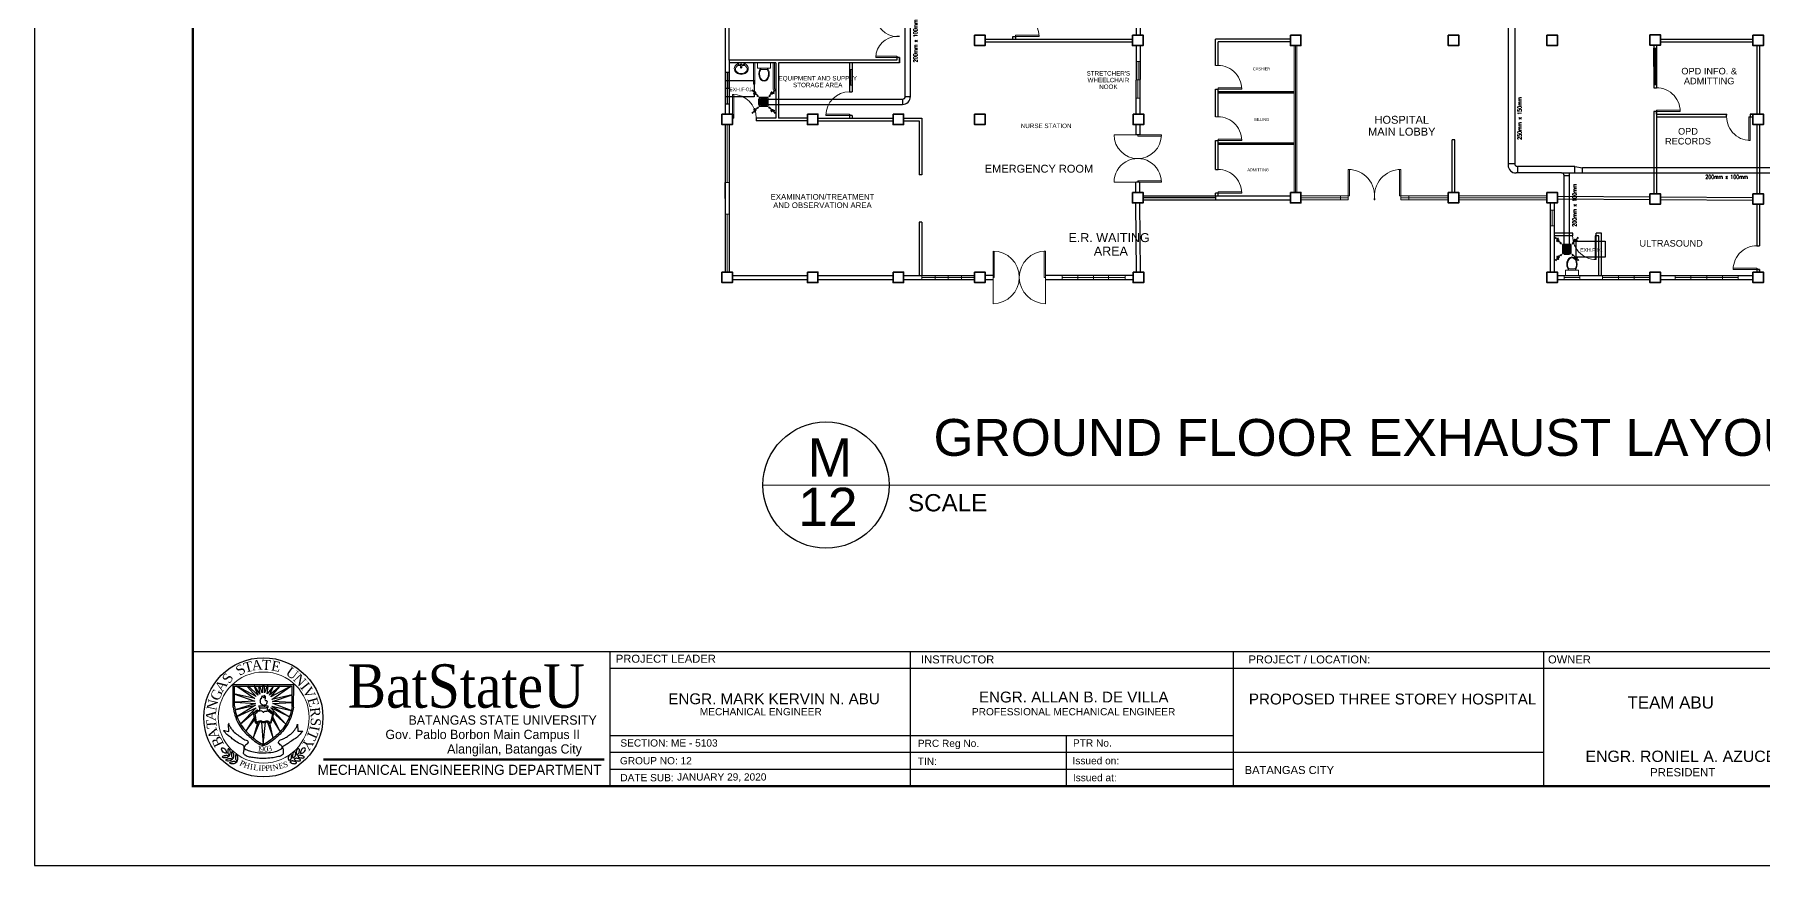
# Model space of a CAD drawing. Header units: millimetres. Extents: x 116 to 538, y 76 to 149.
# Drawn here: x 116.2 to 181.8, y 78.2 to 109.7 of the extents above; entities that cross this region are included whole.
import ezdxf
from ezdxf.enums import TextEntityAlignment as Align

# ---------------------------------------------------------------- set-up
doc = ezdxf.new("R2010")
doc.units = ezdxf.units.MM
doc.header["$MEASUREMENT"] = 0
for name, color, linetype in [('AIR', 7, 'Continuous'), ('AIR-00', 8, 'Continuous'), ('AIR-03', 30, 'Continuous'), ('ducting label', 7, 'Continuous'), ('exhaust', 7, 'Continuous'), ('label', 7, 'Continuous'), ('Legends', 7, 'Continuous'), ('template', 7, 'Continuous')]:
    doc.layers.add(name, color=color, linetype=linetype)
doc.styles.add('Arch-Dim', font='simplex.shx', dxfattribs={"width": 0.75})
doc.styles.add('arial', font='arial.ttf')
doc.styles.add('CGOTHIC', font='GOTHIC.TTF')
doc.styles.add('GARAMOND', font='GARA.TTF')
doc.styles.get("Standard").update_dxf_attribs({"font": 'arial.ttf'})
doc.styles.add('SWISSLT175', font='swissl.ttf', dxfattribs={"height": 0.175})

# ---------------------------------------------------------------- blocks, each defined once
blk = doc.blocks.new('GRILL-C-IN')
at = {"layer": 'AIR-00', "color": 7, "ltscale": 3}
for p, q in [((-0.623, 0.601), (-0.674, 0.651)), ((-0.601, 0.623), (-0.651, 0.674)), ((-0.637, 0.637), (-0.3, 0.3)), ((0.637, 0.637), (0.3, 0.3)), ((0.601, 0.623), (0.651, 0.674)), ((0.623, 0.601), (0.674, 0.651)), ((-0.623, -0.601), (-0.674, -0.651)), ((-0.601, -0.623), (-0.651, -0.674)), ((-0.637, -0.637), (-0.3, -0.3)), ((0.637, -0.637), (0.3, -0.3)), ((0.601, -0.623), (0.651, -0.674)), ((0.623, -0.601), (0.674, -0.651))]:
    blk.add_line(p, q, dxfattribs=at)
at = {"layer": 'AIR-00', "color": 7}
for p, q in [((-0.188, 0.187), (0.187, -0.188)), ((0.187, 0.187), (-0.188, -0.188))]:
    blk.add_line(p, q, dxfattribs=at)
at = {"layer": 'AIR-00', "color": 7, "ltscale": 3}
for points in [[(-0.362, 0.393), (-0.393, 0.362), (-0.3, 0.3)], [(0.393, 0.362), (0.362, 0.393), (0.3, 0.3)], [(-0.362, -0.393), (-0.393, -0.362), (-0.3, -0.3)], [(0.393, -0.362), (0.362, -0.393), (0.3, -0.3)]]:
    blk.add_lwpolyline(points, close=True, dxfattribs=at)
at = {"layer": 'AIR-00', "color": 7}
for points in [[(-0.188, -0.188), (0.187, -0.188), (0.187, 0.187), (-0.188, 0.187)], [(-0.125, -0.125), (0.125, -0.125), (0.125, 0.125), (-0.125, 0.125)], [(-0.062, -0.062), (0.062, -0.062), (0.062, 0.062), (-0.062, 0.062)]]:
    blk.add_lwpolyline(points, close=True, dxfattribs=at)
at = {"layer": 'AIR-00', "color": 7, "ltscale": 3}
for points in [[(-0.441, 0.441), (-0.512, 0.404), (-0.432, 0.514), (-0.568, 0.43), (-0.477, 0.6), (-0.561, 0.561)], [(0.441, 0.441), (0.404, 0.512), (0.514, 0.432), (0.43, 0.568), (0.6, 0.477), (0.561, 0.561)], [(-0.441, -0.441), (-0.512, -0.404), (-0.432, -0.514), (-0.568, -0.43), (-0.477, -0.6), (-0.561, -0.561)], [(0.441, -0.441), (0.404, -0.512), (0.514, -0.432), (0.43, -0.568), (0.6, -0.477), (0.561, -0.561)]]:
    blk.add_spline(points, degree=3, dxfattribs=at)
for points in [[(-0.3, 0.3), (-0.362, 0.393), (-0.393, 0.362)], [(0.3, 0.3), (0.393, 0.362), (0.362, 0.393)], [(-0.3, -0.3), (-0.362, -0.393), (-0.393, -0.362)], [(0.3, -0.3), (0.393, -0.362), (0.362, -0.393)]]:
    blk.add_solid(points, dxfattribs=at)
at = {"layer": 'AIR-03', "color": 7}
blk.add_lwpolyline([(-0.25, -0.25), (0.25, -0.25), (0.25, 0.25), (-0.25, 0.25)], close=True, dxfattribs=at)

msp = doc.modelspace()

# ---------------------------------------------------------------- linework, layer by layer
at = {"color": 8, "lineweight": 25}
for p, q in [((142.396, 112.321), (142.396, 106.721)), ((142.546, 108.771), (142.546, 112.321)), ((158.021, 112.323), (158.013, 109.721)), ((158.171, 112.322), (158.163, 109.721)), ((152.271, 109.571), (157.871, 109.571)), ((152.271, 109.471), (157.871, 109.471)), ((153.321, 109.571), (153.321, 109.671)), ((153.321, 109.671), (153.421, 109.671)), ((153.421, 109.671), (153.421, 109.571)), ((158.012, 109.321), (158.004, 106.723)), ((158.162, 109.321), (158.154, 106.723)), ((161.021, 108.571), (161.021, 109.571)), ((163.871, 109.571), (161.021, 109.571)), ((161.121, 108.565), (161.121, 109.471)), ((161.121, 108.565), (161.121, 109.471)), ((163.871, 109.471), (161.121, 109.471)), ((177.683, 109.336), (177.683, 107.715)), ((177.783, 109.336), (177.783, 107.721)), ((177.783, 109.336), (177.783, 107.721)), ((177.933, 109.571), (181.446, 109.571)), ((177.933, 109.471), (181.446, 109.471)), ((181.596, 109.321), (181.596, 106.721)), ((181.696, 109.321), (181.696, 106.721)), ((148.921, 108.771), (142.546, 108.771)), ((142.546, 108.771), (142.546, 108.671)), ((142.546, 108.771), (142.546, 108.671)), ((144.321, 108.671), (142.546, 108.671)), ((142.546, 108.671), (142.546, 106.721)), ((144.321, 108.671), (144.321, 106.571)), ((149.021, 108.671), (144.421, 108.671)), ((144.421, 108.671), (144.421, 106.571)), ((147.121, 108.671), (147.121, 107.571)), ((147.221, 108.671), (147.221, 107.571)), ((148.921, 108.921), (148.921, 108.771)), ((149.021, 108.871), (148.921, 108.871)), ((149.021, 108.871), (149.021, 108.671)), ((149.021, 108.671), (149.021, 108.871)), ((147.121, 107.571), (147.221, 107.571)), ((161.021, 106.621), (161.021, 107.671)), ((161.021, 107.671), (161.121, 107.671)), ((161.121, 106.615), (161.121, 107.671)), ((161.121, 106.615), (161.121, 107.671)), ((164.021, 107.571), (161.121, 107.571)), ((164.021, 107.521), (161.121, 107.521)), ((177.683, 107.721), (177.783, 107.721)), ((144.321, 106.571), (143.571, 106.571)), ((143.571, 106.571), (143.571, 106.471)), ((145.521, 106.471), (143.571, 106.471)), ((145.521, 106.571), (144.421, 106.571)), ((145.921, 106.571), (148.771, 106.571)), ((145.921, 106.471), (148.771, 106.471)), ((147.121, 106.721), (147.121, 106.571)), ((147.221, 106.671), (147.121, 106.671)), ((147.221, 106.671), (147.221, 106.571)), ((149.171, 106.571), (149.871, 106.571)), ((149.171, 106.471), (149.771, 106.471)), ((149.771, 106.471), (149.771, 104.421)), ((149.871, 106.571), (149.871, 106.471)), ((149.871, 106.471), (149.871, 104.421)), ((177.683, 106.821), (177.683, 103.696)), ((177.783, 106.821), (177.683, 106.821)), ((177.783, 106.871), (177.783, 103.696)), ((177.783, 106.721), (180.451, 106.721)), ((177.783, 106.621), (180.446, 106.621)), ((180.446, 106.621), (180.446, 106.721)), ((181.296, 106.621), (181.446, 106.621)), ((181.346, 106.721), (181.596, 106.721)), ((181.446, 106.721), (181.346, 106.721)), ((181.346, 106.721), (181.346, 106.621)), ((142.396, 106.321), (142.396, 100.721)), ((142.546, 106.321), (142.546, 100.721)), ((158.003, 106.323), (158.003, 105.934)), ((158.121, 105.934), (158.003, 105.934)), ((158.153, 106.323), (158.153, 105.934)), ((181.596, 106.321), (181.596, 103.696)), ((181.696, 106.321), (181.696, 103.696)), ((161.021, 104.621), (161.021, 105.721)), ((161.021, 105.721), (161.121, 105.721)), ((161.121, 104.615), (161.121, 105.721)), ((161.121, 104.615), (161.121, 105.721)), ((164.021, 105.621), (161.121, 105.621)), ((164.021, 105.571), (161.121, 105.571)), ((170.021, 103.746), (170.021, 105.746)), ((170.121, 105.746), (170.021, 105.746)), ((170.121, 103.746), (170.121, 105.746)), ((142.396, 103.521), (142.396, 104.121)), ((149.871, 104.421), (149.771, 104.421)), ((157.996, 103.746), (157.996, 104.134)), ((158.121, 104.134), (158.021, 104.134)), ((158.146, 103.746), (158.146, 104.134)), ((158.021, 100.722), (157.996, 103.345)), ((158.171, 100.723), (158.146, 103.346)), ((158.271, 103.621), (163.871, 103.621)), ((158.271, 103.471), (163.871, 103.471)), ((161.021, 103.621), (161.021, 103.721)), ((161.121, 103.721), (161.021, 103.721)), ((161.121, 103.621), (161.121, 103.721)), ((161.121, 103.621), (161.121, 103.721)), ((161.121, 103.621), (161.121, 103.721)), ((173.746, 103.346), (173.746, 100.721)), ((173.896, 103.346), (173.896, 100.721)), ((177.533, 103.472), (174.02, 103.496)), ((177.533, 103.572), (174.021, 103.596)), ((181.446, 103.546), (177.933, 103.569)), ((181.445, 103.446), (177.933, 103.469)), ((181.596, 103.296), (181.596, 101.721)), ((181.696, 103.296), (181.696, 101.715)), ((149.771, 102.621), (149.771, 100.596)), ((149.871, 102.621), (149.771, 102.621)), ((149.871, 102.621), (149.871, 100.596)), ((174.601, 102.196), (173.896, 102.196)), ((174.596, 102.096), (173.896, 102.096)), ((174.596, 102.196), (174.596, 102.096)), ((175.596, 102.096), (175.446, 102.096)), ((175.696, 102.196), (175.496, 102.196)), ((175.496, 102.096), (175.496, 102.196)), ((175.596, 102.096), (175.496, 102.096)), ((175.596, 100.596), (175.596, 102.096)), ((175.696, 100.596), (175.696, 102.196)), ((181.596, 101.721), (181.696, 101.721)), ((142.671, 100.596), (145.521, 100.596)), ((145.921, 100.596), (148.771, 100.596)), ((149.171, 100.596), (151.871, 100.596)), ((152.571, 100.596), (152.271, 100.596)), ((157.896, 100.596), (154.571, 100.596)), ((174.021, 100.596), (177.533, 100.596)), ((174.021, 100.596), (175.596, 100.596)), ((177.933, 100.596), (181.446, 100.596)), ((181.596, 100.871), (181.596, 100.721)), ((181.696, 100.821), (181.596, 100.821)), ((181.696, 100.821), (181.696, 100.721)), ((181.696, 100.721), (181.696, 100.821)), ((142.671, 100.446), (145.521, 100.446)), ((145.921, 100.446), (148.771, 100.446)), ((149.171, 100.446), (151.871, 100.446)), ((152.271, 100.446), (152.371, 100.446)), ((152.271, 100.446), (152.571, 100.446)), ((154.571, 100.446), (157.896, 100.446)), ((174.021, 100.446), (177.533, 100.446)), ((177.933, 100.446), (181.446, 100.446))]:
    msp.add_line(p, q, dxfattribs=at)
at = {"color": 8, "lineweight": 13}
for p, q in [((154.321, 109.721), (153.421, 109.721)), ((153.421, 109.721), (153.421, 109.671)), ((154.321, 109.671), (154.321, 109.721)), ((153.421, 109.671), (154.321, 109.671)), ((148.121, 108.871), (148.121, 108.921)), ((148.121, 108.921), (148.921, 108.921)), ((148.921, 108.871), (148.121, 108.871)), ((148.921, 108.921), (148.921, 108.871)), ((142.671, 106.571), (142.671, 107.471)), ((142.671, 107.471), (142.721, 107.471)), ((142.721, 107.471), (142.721, 106.571)), ((161.121, 107.671), (161.121, 107.721)), ((162.021, 107.721), (161.121, 107.721)), ((161.121, 107.671), (162.021, 107.671)), ((162.021, 107.671), (162.021, 107.721)), ((142.721, 106.571), (142.671, 106.571)), ((146.221, 106.671), (146.221, 106.721)), ((146.221, 106.721), (147.121, 106.721)), ((147.121, 106.671), (146.221, 106.671)), ((147.121, 106.721), (147.121, 106.671)), ((177.783, 106.871), (177.783, 106.821)), ((178.683, 106.871), (177.783, 106.871)), ((177.783, 106.821), (178.683, 106.821)), ((178.683, 106.821), (178.683, 106.871)), ((181.346, 106.621), (181.296, 106.621)), ((181.296, 105.721), (181.296, 106.621)), ((181.346, 106.621), (181.346, 105.721)), ((158.003, 105.934), (157.171, 105.934)), ((158.071, 105.934), (158.971, 105.934)), ((158.071, 105.884), (158.071, 105.934)), ((158.971, 105.884), (158.071, 105.884)), ((158.971, 105.934), (158.971, 105.884)), ((161.121, 105.721), (161.121, 105.771)), ((162.021, 105.771), (161.121, 105.771)), ((162.021, 105.721), (162.021, 105.771)), ((161.121, 105.721), (162.021, 105.721)), ((181.346, 105.721), (181.296, 105.721)), ((166.071, 103.621), (166.071, 104.621)), ((166.071, 104.621), (166.121, 104.621)), ((166.121, 104.621), (166.121, 103.621)), ((168.071, 104.621), (168.021, 104.621)), ((168.021, 104.621), (168.021, 103.621)), ((168.071, 103.621), (168.071, 104.621)), ((158.021, 104.134), (157.171, 104.134)), ((158.971, 104.184), (158.071, 104.184)), ((158.071, 104.184), (158.071, 104.134)), ((158.071, 104.134), (158.971, 104.134)), ((158.971, 104.134), (158.971, 104.184)), ((161.121, 103.721), (161.121, 103.771)), ((162.021, 103.771), (161.121, 103.771)), ((161.121, 103.721), (162.021, 103.721)), ((162.021, 103.721), (162.021, 103.771)), ((166.121, 103.621), (166.071, 103.621)), ((167.059, 103.471), (167.082, 103.471)), ((168.021, 103.621), (168.071, 103.621)), ((175.446, 101.196), (175.446, 102.096)), ((175.496, 102.096), (175.496, 101.196)), ((152.571, 100.521), (152.571, 101.521)), ((152.621, 101.521), (152.621, 100.521)), ((154.571, 101.521), (154.521, 101.521)), ((154.521, 101.521), (154.521, 100.521)), ((154.571, 100.521), (154.571, 101.521)), ((175.496, 101.196), (175.446, 101.196)), ((152.571, 100.446), (152.571, 100.596)), ((152.621, 100.521), (152.571, 100.521)), ((152.571, 100.521), (152.571, 99.521)), ((154.521, 100.521), (154.571, 100.521)), ((154.571, 100.596), (154.571, 100.446)), ((154.571, 100.521), (154.571, 99.521)), ((180.696, 100.821), (180.696, 100.871)), ((180.696, 100.871), (181.596, 100.871)), ((181.596, 100.821), (180.696, 100.821)), ((181.596, 100.821), (181.596, 100.871))]:
    msp.add_line(p, q, dxfattribs=at)
at = {"color": 8, "lineweight": -2}
for p, q in [((149.021, 109.671), (148.921, 109.671)), ((177.683, 108.528), (177.683, 109.228)), ((177.683, 109.228), (177.783, 109.228)), ((177.733, 109.228), (177.733, 107.828)), ((177.783, 109.228), (177.783, 107.828)), ((177.683, 108.528), (177.783, 108.528)), ((142.546, 108.296), (142.396, 108.296)), ((142.471, 108.296), (142.471, 107.096)), ((142.546, 107.696), (142.546, 108.296)), ((177.783, 107.828), (177.683, 107.828)), ((142.546, 107.696), (142.396, 107.696)), ((142.546, 107.096), (142.396, 107.096)), ((142.546, 107.696), (142.546, 107.096)), ((177.683, 107.715), (177.683, 107.721)), ((177.783, 106.721), (177.783, 106.821)), ((158.021, 105.04), (158.021, 105.028)), ((158.121, 105.034), (158.121, 105.034)), ((158.121, 105.034), (158.121, 105.034)), ((161.021, 104.621), (161.121, 104.621)), ((161.021, 103.546), (158.271, 103.546)), ((161.021, 103.621), (161.021, 103.471)), ((174.601, 102.196), (174.596, 102.196))]:
    msp.add_line(p, q, dxfattribs=at)
at = {"color": 8, "lineweight": 9}
for p, q in [((164.021, 109.321), (164.021, 103.746)), ((164.071, 109.321), (164.071, 103.746)), ((164.121, 109.321), (164.121, 103.746)), ((142.991, 108.473), (142.978, 108.595)), ((143.02, 108.473), (143.034, 108.595)), ((143.471, 108.671), (143.471, 107.971)), ((143.521, 107.871), (143.521, 108.671)), ((143.621, 108.671), (144.121, 108.671)), ((143.621, 108.471), (143.621, 108.671)), ((144.121, 108.471), (143.621, 108.471)), ((143.961, 108.421), (143.78, 108.421)), ((144.121, 108.671), (144.121, 108.471)), ((144.221, 107.671), (144.221, 108.671)), ((144.271, 108.671), (144.271, 107.971)), ((147.221, 108.421), (147.121, 108.421)), ((147.121, 108.421), (147.121, 107.821)), ((147.171, 108.421), (147.171, 107.821)), ((147.221, 108.121), (147.221, 108.421)), ((158.158, 108.722), (158.01, 108.722)), ((158.01, 108.722), (158.01, 107.322)), ((158.084, 108.722), (158.08, 107.321)), ((158.158, 108.022), (158.158, 108.722)), ((143.471, 107.971), (143.471, 107.871)), ((144.271, 107.971), (144.271, 107.671)), ((147.121, 107.821), (147.221, 107.821)), ((158.158, 108.022), (158.01, 108.022)), ((144.271, 107.671), (144.321, 107.671)), ((144.321, 107.621), (144.271, 107.621)), ((158.01, 107.322), (158.156, 107.321)), ((142.471, 104.121), (142.471, 106.321)), ((142.396, 104.121), (142.546, 104.121)), ((164.271, 103.621), (166.121, 103.621)), ((166.121, 103.621), (164.271, 103.621)), ((165.771, 103.546), (164.271, 103.546)), ((164.271, 103.471), (166.071, 103.471)), ((166.071, 103.621), (165.771, 103.621)), ((165.771, 103.621), (165.771, 103.471)), ((165.771, 103.546), (166.071, 103.546)), ((166.071, 103.621), (166.071, 103.471)), ((168.021, 103.621), (169.871, 103.621)), ((169.871, 103.621), (168.021, 103.621)), ((168.071, 103.621), (168.071, 103.471)), ((168.071, 103.621), (168.371, 103.621)), ((168.371, 103.546), (168.071, 103.546)), ((168.071, 103.471), (169.871, 103.471)), ((168.371, 103.621), (168.371, 103.471)), ((168.371, 103.546), (169.871, 103.546)), ((170.271, 103.621), (173.621, 103.621)), ((170.271, 103.546), (173.621, 103.546)), ((170.271, 103.471), (173.621, 103.471)), ((142.396, 102.921), (142.546, 102.921)), ((142.471, 102.921), (142.471, 100.721)), ((173.896, 103.078), (173.746, 103.078)), ((173.746, 103.025), (173.746, 102.425)), ((173.821, 103.078), (173.821, 102.478)), ((173.746, 102.478), (173.896, 102.478)), ((149.871, 100.596), (150.871, 100.596)), ((149.871, 100.521), (151.871, 100.521)), ((151.871, 100.596), (149.921, 100.596)), ((150.371, 100.596), (150.371, 100.446)), ((150.871, 100.596), (151.871, 100.596)), ((150.871, 100.596), (150.871, 100.446)), ((151.371, 100.596), (151.371, 100.446)), ((155.196, 100.446), (155.196, 100.596)), ((156.396, 100.596), (155.196, 100.596)), ((155.196, 100.521), (157.596, 100.521)), ((155.796, 100.596), (155.796, 100.446)), ((156.021, 100.596), (157.896, 100.596)), ((156.396, 100.596), (157.596, 100.596)), ((156.396, 100.596), (156.396, 100.446)), ((156.958, 100.596), (156.958, 100.446)), ((157.596, 100.596), (157.596, 100.446)), ((174.271, 100.596), (174.271, 100.446)), ((174.271, 100.521), (174.871, 100.521)), ((174.321, 100.796), (174.321, 100.596)), ((174.821, 100.796), (174.321, 100.796)), ((174.321, 100.596), (174.821, 100.596)), ((174.661, 100.846), (174.48, 100.846)), ((174.821, 100.596), (174.821, 100.796)), ((174.871, 100.446), (174.871, 100.596)), ((177.533, 100.596), (175.733, 100.596)), ((175.733, 100.521), (177.533, 100.521)), ((176.333, 100.446), (176.333, 100.596)), ((176.333, 100.596), (176.933, 100.596)), ((176.933, 100.596), (176.933, 100.446)), ((178.49, 100.596), (179.69, 100.596)), ((180.89, 100.521), (178.49, 100.521)), ((179.09, 100.596), (179.09, 100.446)), ((179.69, 100.446), (179.69, 100.596)), ((179.69, 100.596), (180.89, 100.596)), ((180.29, 100.596), (180.29, 100.446)), ((149.921, 100.446), (151.871, 100.446)), ((157.596, 100.446), (155.196, 100.446)), ((174.271, 100.446), (174.871, 100.446)), ((175.733, 100.446), (176.333, 100.446)), ((179.69, 100.446), (178.49, 100.446)), ((179.69, 100.446), (180.89, 100.446))]:
    msp.add_line(p, q, dxfattribs=at)
at = {"color": 8, "lineweight": 9, "ltscale": 0.4}
msp.add_line((173.896, 103.025), (173.896, 102.535), dxfattribs=at)
at = {"color": 0, "linetype": 'ByBlock', "lineweight": 9}
for p, q in [((148.898, 92.633), (143.828, 92.633)), ((186.867, 92.633), (148.898, 92.633))]:
    msp.add_line(p, q, dxfattribs=at)
at = {"color": 8, "lineweight": 35}
for points in [[(151.871, 109.721), (152.271, 109.721), (152.271, 109.321), (151.871, 109.321)], [(157.871, 109.721), (158.271, 109.721), (158.271, 109.321), (157.871, 109.321)], [(163.871, 109.721), (164.271, 109.721), (164.271, 109.321), (163.871, 109.321)], [(169.871, 109.721), (170.271, 109.721), (170.271, 109.321), (169.871, 109.321)], [(173.621, 109.721), (174.021, 109.721), (174.021, 109.321), (173.621, 109.321)], [(177.533, 109.736), (177.933, 109.736), (177.933, 109.336), (177.533, 109.336)], [(181.446, 109.721), (181.846, 109.721), (181.846, 109.321), (181.446, 109.321)], [(142.271, 106.721), (142.671, 106.721), (142.671, 106.321), (142.271, 106.321)], [(145.521, 106.721), (145.921, 106.721), (145.921, 106.321), (145.521, 106.321)], [(148.771, 106.721), (149.171, 106.721), (149.171, 106.321), (148.771, 106.321)], [(151.871, 106.721), (152.271, 106.721), (152.271, 106.321), (151.871, 106.321)], [(157.896, 106.723), (158.296, 106.723), (158.296, 106.323), (157.896, 106.323)], [(181.446, 106.721), (181.846, 106.721), (181.846, 106.321), (181.446, 106.321)], [(157.871, 103.746), (158.271, 103.746), (158.271, 103.346), (157.871, 103.346)], [(163.871, 103.746), (164.271, 103.746), (164.271, 103.346), (163.871, 103.346)], [(169.871, 103.746), (170.271, 103.746), (170.271, 103.346), (169.871, 103.346)], [(173.621, 103.746), (174.021, 103.746), (174.021, 103.346), (173.621, 103.346)], [(177.533, 103.696), (177.933, 103.696), (177.933, 103.296), (177.533, 103.296)], [(181.446, 103.696), (181.846, 103.696), (181.846, 103.296), (181.446, 103.296)], [(142.271, 100.721), (142.671, 100.721), (142.671, 100.321), (142.271, 100.321)], [(145.521, 100.721), (145.921, 100.721), (145.921, 100.321), (145.521, 100.321)], [(148.771, 100.721), (149.171, 100.721), (149.171, 100.321), (148.771, 100.321)], [(151.871, 100.721), (152.271, 100.721), (152.271, 100.321), (151.871, 100.321)], [(157.896, 100.723), (158.296, 100.723), (158.296, 100.323), (157.896, 100.323)], [(173.621, 100.721), (174.021, 100.721), (174.021, 100.321), (173.621, 100.321)], [(177.533, 100.721), (177.933, 100.721), (177.933, 100.321), (177.533, 100.321)], [(181.446, 100.721), (181.846, 100.721), (181.846, 100.321), (181.446, 100.321)]]:
    msp.add_lwpolyline(points, close=True, dxfattribs=at)
at = {"color": 8, "lineweight": 9}
for points in [[(177.683, 109.228), (177.783, 109.228), (177.783, 107.828), (177.683, 107.828)], [(147.121, 108.421), (147.221, 108.421), (147.221, 107.821), (147.121, 107.821)], [(158.01, 108.722), (158.156, 108.722), (158.156, 107.321), (158.01, 107.321)], [(142.396, 108.296), (142.546, 108.296), (142.546, 107.096), (142.396, 107.096)], [(142.396, 106.321), (142.546, 106.321), (142.546, 104.121), (142.396, 104.121)], [(158.271, 103.621), (161.021, 103.621), (161.021, 103.471), (158.271, 103.471)], [(142.396, 102.921), (142.546, 102.921), (142.546, 100.721), (142.396, 100.721)], [(173.746, 103.078), (173.896, 103.078), (173.896, 102.478), (173.746, 102.478)], [(149.871, 100.596), (151.871, 100.596), (151.871, 100.446), (149.871, 100.446)], [(149.871, 100.596), (151.871, 100.596), (151.871, 100.446), (149.871, 100.446)], [(155.196, 100.596), (157.596, 100.596), (157.596, 100.446), (155.196, 100.446)], [(155.196, 100.596), (157.596, 100.596), (157.596, 100.446), (155.196, 100.446)], [(174.271, 100.596), (174.871, 100.596), (174.871, 100.446), (174.271, 100.446)], [(174.271, 100.596), (174.871, 100.596), (174.871, 100.446), (174.271, 100.446)], [(175.733, 100.596), (177.533, 100.596), (177.533, 100.446), (175.733, 100.446)], [(175.733, 100.596), (177.533, 100.596), (177.533, 100.446), (175.733, 100.446)], [(178.49, 100.596), (180.89, 100.596), (180.89, 100.446), (178.49, 100.446)], [(178.49, 100.596), (180.89, 100.596), (180.89, 100.446), (178.49, 100.446)]]:
    msp.add_lwpolyline(points, close=True, dxfattribs=at)
for points in [[(143.228, 108.429, -0.124838), (143.212, 108.366, -0.105788), (143.163, 108.308, -0.086697), (143.093, 108.272, -0.076776), (143.006, 108.259, -0.076776), (142.918, 108.272, -0.086697), (142.848, 108.308, -0.105788), (142.799, 108.366, -0.124838), (142.783, 108.429, -0.124838), (142.799, 108.491, -0.105788), (142.848, 108.549, -0.040067), (142.879, 108.569), (142.981, 108.569, -0.040067)], [(143.03, 108.569), (143.132, 108.569, -0.040067), (143.163, 108.549, -0.105788), (143.212, 108.491, -0.124838), (143.228, 108.429, -0.124838)]]:
    msp.add_lwpolyline(points, format="xyb", dxfattribs=at)
for centre, radius in [((142.904, 108.598), 0.0255), ((143.006, 108.604), 0.0095), ((143.107, 108.598), 0.0255)]:
    msp.add_circle(centre, radius, dxfattribs=at)
msp.add_circle((146.225, 92.633), 2.398)
at = {"color": 8, "lineweight": 13}
for centre, radius, start, end in [((148.921, 110.471), 0.8, 180, 270), ((153.421, 109.671), 0.9, 0, 90), ((148.921, 108.871), 0.8, 90, 180), ((161.121, 107.671), 0.9, 0, 96.37937), ((142.671, 106.571), 0.9, 0, 90), ((147.121, 106.671), 0.9, 90, 180), ((177.783, 106.821), 0.9, 0, 96.37937), ((161.121, 105.721), 0.9, 0, 96.37937), ((181.346, 106.621), 0.9, 173.62063, 270), ((158.071, 105.934), 0.9, 180.00544, 359.99757), ((158.071, 104.134), 0.9, 359.99757, 179.99844), ((161.121, 103.721), 0.9, 0, 96.37937), ((166.071, 103.621), 1, 351.37307, 90), ((168.071, 103.621), 1, 90, 188.62693), ((175.496, 102.096), 0.9, 173.62063, 270), ((152.571, 100.521), 1, 270, 90), ((154.571, 100.521), 1, 90, 270), ((181.596, 100.821), 0.9, 83.62063, 180)]:
    msp.add_arc(centre, radius, start, end, dxfattribs=at)
at = {"color": 8, "lineweight": 9}
for centre, radius, start, end in [((142.926, 108.45), 0.185, 153.58726, 180), ((142.926, 108.45), 0.185, 180, 206.41274), ((142.965, 108.43), 0.228, 129.82683, 153.58726), ((142.99, 108.401), 0.267, 109.05688, 129.82683), ((143.006, 108.354), 0.317, 90, 109.05688), ((143.006, 108.598), 0.028, 353.75449, 186.24551), ((143.006, 108.496), 0.025, 138.79782, 233.69319), ((143.006, 108.566), 0.0948, 261.20259, 278.79741), ((143.006, 108.496), 0.025, 251.37929, 288.62071), ((143.006, 108.354), 0.317, 70.94312, 90), ((143.006, 108.496), 0.025, 306.30681, 41.20218), ((143.022, 108.401), 0.267, 50.17317, 70.94312), ((143.047, 108.43), 0.228, 26.41274, 50.17317), ((143.085, 108.45), 0.185, 0, 26.41274), ((143.085, 108.45), 0.185, 333.58726, 0), ((143.78, 108.371), 0.05, 90, 151.99164), ((143.961, 108.371), 0.05, 28.15006, 90), ((142.965, 108.469), 0.228, 206.41274, 230.17317), ((142.99, 108.499), 0.267, 230.17317, 250.94312), ((143.006, 108.545), 0.317, 250.94312, 270), ((143.006, 108.545), 0.317, 270, 289.05688), ((143.022, 108.499), 0.267, 289.05688, 309.82683), ((143.047, 108.469), 0.228, 309.82683, 333.58726), ((143.496, 107.871), 0.025, 180, 0), ((144.271, 107.671), 0.05, 180, 270), ((174.48, 100.896), 0.05, 208.00836, 270), ((174.661, 100.896), 0.05, 270, 331.84994)]:
    msp.add_arc(centre, radius, start, end, dxfattribs=at)
at = {"color": 8, "lineweight": 9, "extrusion": (0, 0, -1)}
msp.add_ellipse((143.871, 108.246), major_axis=(0, 0.275), ratio=0.727273, start_param=0.612555, end_param=5.670631, dxfattribs=at)
at = {"color": 8, "lineweight": 9}
msp.add_ellipse((174.571, 101.021), major_axis=(0, -0.275), ratio=0.727273, start_param=0.612555, end_param=5.670631, dxfattribs=at)
for points in [[(144.005, 108.394), (144.014, 108.378), (144.022, 108.36), (144.049, 108.269), (144.043, 108.181), (143.986, 108.05), (143.936, 108.008), (143.837, 107.995), (143.785, 108.021), (143.711, 108.132), (143.693, 108.216), (143.709, 108.33), (143.721, 108.364), (143.736, 108.394)], [(174.705, 100.872), (174.714, 100.888), (174.722, 100.906), (174.749, 100.998), (174.743, 101.085), (174.686, 101.216), (174.636, 101.258), (174.537, 101.271), (174.485, 101.245), (174.411, 101.134), (174.393, 101.05), (174.409, 100.937), (174.421, 100.902), (174.436, 100.872)]]:
    msp.add_open_spline(points, degree=3, knots=[0.937253, 0.937253, 0.937253, 0.937253, 1.185372, 1.185372, 2.113864, 2.113864, 3.042356, 3.042356, 3.970847, 3.970847, 4.899339, 4.899339, 5.346062, 5.346062, 5.346062, 5.346062], dxfattribs=at)
at = {"layer": 'exhaust'}
for p, q in [((149.235, 107.391), (149.235, 129.55)), ((172.146, 129.95), (172.146, 104.785)), ((172.396, 117.105), (172.396, 104.835)), ((149.435, 107.391), (149.435, 115.761)), ((143.665, 107.291), (149.135, 107.291)), ((143.665, 107.291), (143.665, 107.091)), ((143.665, 107.091), (149.135, 107.091)), ((149.135, 107.291), (149.135, 107.091)), ((149.235, 107.391), (149.435, 107.391)), ((172.396, 104.835), (172.146, 104.835)), ((174.175, 104.485), (172.446, 104.485)), ((174.675, 104.735), (172.496, 104.735)), ((172.496, 104.735), (172.496, 104.485)), ((174.175, 104.485), (188.172, 104.485)), ((174.475, 101.398), (174.475, 104.485)), ((174.675, 104.485), (174.675, 104.735)), ((174.675, 104.735), (174.975, 104.685)), ((188.172, 104.685), (174.975, 104.685)), ((174.975, 104.485), (174.975, 104.685)), ((174.275, 101.398), (174.275, 104.385)), ((174.275, 104.385), (174.475, 104.385)), ((174.275, 101.398), (174.475, 101.398))]:
    msp.add_line(p, q, dxfattribs=at)
for centre, radius, start, end in [((149.135, 107.391), 0.3, 270, 0), ((149.135, 107.391), 0.1, 270, 0), ((172.446, 104.785), 0.3, 180, 270), ((172.496, 104.835), 0.1, 180, 270), ((174.175, 104.385), 0.1, 0, 90)]:
    msp.add_arc(centre, radius, start, end, dxfattribs=at)
at = {"layer": 'Legends'}
for points in [[(142.408, 107.993), (143.498, 107.993), (143.498, 107.382), (142.408, 107.382)], [(174.736, 101.895), (175.827, 101.895), (175.827, 101.284), (174.736, 101.284)]]:
    msp.add_lwpolyline(points, close=True, dxfattribs=at)
at = {"layer": 'template'}
for p, q in [((116.152, 148.586), (116.152, 78.19)), ((122.169, 86.319), (212.42, 86.319)), ((138.015, 86.32), (138.015, 81.198)), ((138.015, 86.319), (138.015, 81.198)), ((149.425, 86.32), (149.425, 81.198)), ((149.425, 86.319), (149.425, 81.198)), ((161.715, 81.198), (161.715, 86.319)), ((173.491, 86.319), (173.491, 81.198)), ((138.015, 85.679), (194.586, 85.679)), ((123.695, 85.063), (126.007, 85.058)), ((123.695, 84.196), (123.695, 85.063)), ((123.744, 85), (125.942, 85)), ((123.744, 84.231), (123.744, 85)), ((124.574, 84.603), (123.836, 85)), ((123.836, 85), (124.52, 84.527)), ((124.276, 85), (124.243, 84.966)), ((124.243, 84.966), (124.574, 84.603)), ((124.634, 84.657), (124.276, 85)), ((124.525, 85), (124.498, 85)), ((124.498, 85), (124.634, 84.657)), ((124.715, 84.695), (124.525, 85)), ((124.715, 85), (124.658, 84.982)), ((124.658, 84.982), (124.715, 84.695)), ((124.797, 84.738), (124.715, 85)), ((124.818, 85), (124.797, 84.738)), ((124.894, 85), (124.818, 85)), ((124.992, 85), (124.894, 84.744)), ((124.894, 84.744), (124.894, 85)), ((125.231, 85), (124.992, 84.706)), ((124.992, 84.706), (125.03, 85)), ((125.03, 85), (124.992, 85)), ((125.48, 85), (125.073, 84.651)), ((125.073, 84.651), (125.231, 85)), ((125.893, 85), (125.133, 84.597)), ((125.133, 84.597), (125.48, 85)), ((125.171, 84.494), (125.893, 85)), ((125.942, 84.224), (125.942, 85)), ((125.991, 84.196), (126.007, 85.058)), ((124.52, 84.527), (123.722, 84.7)), ((123.722, 84.7), (124.52, 84.424)), ((124.542, 84.337), (123.77, 84.102)), ((123.77, 84.102), (124.547, 84.272)), ((124.52, 84.424), (123.771, 84.391)), ((123.771, 84.391), (124.542, 84.337)), ((124.547, 84.272), (123.845, 83.841)), ((123.845, 83.841), (124.574, 84.174)), ((124.574, 84.174), (123.978, 83.565)), ((123.978, 83.565), (124.628, 84.109)), ((124.705, 84.182), (124.705, 84.081)), ((124.984, 84.17), (124.984, 84.069)), ((125.701, 83.553), (125.068, 84.125)), ((125.839, 83.835), (125.133, 84.174)), ((125.133, 84.174), (125.701, 83.553)), ((125.942, 84.662), (125.171, 84.494)), ((125.171, 84.239), (125.839, 83.835)), ((125.171, 84.239), (125.908, 84.071)), ((125.193, 84.413), (125.942, 84.662)), ((125.942, 84.38), (125.193, 84.413)), ((125.204, 84.337), (125.942, 84.38)), ((125.908, 84.071), (125.204, 84.337)), ((123.532, 83.279), (123.521, 83.555)), ((124.493, 83.805), (124.181, 83.29)), ((124.181, 83.29), (124.504, 83.724)), ((124.459, 83.967), (124.536, 83.612)), ((124.463, 83.027), (124.71, 83.643)), ((124.618, 83.589), (124.463, 83.027)), ((124.519, 83.96), (124.577, 83.629)), ((124.775, 83.626), (124.843, 82.789)), ((124.843, 82.789), (124.927, 83.632)), ((124.997, 83.626), (125.216, 83.021)), ((125.216, 83.021), (125.095, 83.594)), ((125.194, 83.931), (125.113, 83.623)), ((125.145, 83.606), (125.24, 83.97)), ((125.176, 83.757), (125.48, 83.263)), ((125.48, 83.263), (125.209, 83.827)), ((126.14, 83.557), (126.151, 83.287)), ((123.348, 83.317), (123.532, 83.279)), ((126.151, 83.287), (126.332, 83.293)), ((138.015, 83.129), (161.715, 83.129)), ((155.348, 83.129), (155.348, 81.198)), ((138.015, 82.485), (173.491, 82.485)), ((138.015, 81.842), (148.349, 81.842)), ((138.015, 81.842), (161.715, 81.842)), ((149.425, 81.842), (159.759, 81.842)), ((116.152, 78.19), (215.428, 78.19))]:
    msp.add_line(p, q, dxfattribs=at)
at = {"layer": 'template', "linetype": 'Continuous', "ltscale": 0.5}
msp.add_line((149.425, 86.319), (149.425, 81.198), dxfattribs=at)
at = {"layer": 'template', "linetype": 'Continuous', "lineweight": 50}
msp.add_line((127.133, 82.207), (137.794, 82.207), dxfattribs=at)
at = {"layer": 'template', "linetype": 'Continuous', "const_width": 0.0853}
msp.add_lwpolyline([(122.169, 81.198), (212.42, 81.198), (212.42, 145.577), (122.169, 145.577)], close=True, dxfattribs=at)
at = {"layer": 'template'}
msp.add_circle((124.847, 83.813), 2.263, dxfattribs=at)
at = {"layer": 'template', "lineweight": 20}
for centre, radius in [((124.847, 83.813), 2.263), ((124.855, 83.806), 1.728)]:
    msp.add_circle(centre, radius, dxfattribs=at)
at = {"layer": 'template'}
for points in [[(123.695, 84.196), (123.765, 83.896), (123.912, 83.559), (124.113, 83.277), (124.514, 82.914), (124.786, 82.757), (124.84, 82.741)], [(123.744, 84.231), (123.814, 83.93), (123.961, 83.594), (124.162, 83.312), (124.563, 82.949), (124.835, 82.791), (124.889, 82.775)], [(124.459, 83.967), (124.458, 84.006), (124.515, 84.014), (124.577, 84.038), (124.652, 84.075), (124.705, 84.081), (124.705, 84.104)], [(125.942, 84.231), (125.871, 83.93), (125.725, 83.594), (125.524, 83.312), (125.123, 82.949), (124.851, 82.791), (124.797, 82.775)], [(125.991, 84.196), (125.92, 83.896), (125.774, 83.559), (125.573, 83.277), (125.172, 82.914), (124.9, 82.757), (124.846, 82.741)], [(125.239, 83.965), (125.226, 84.009), (125.165, 83.994), (125.131, 84.012), (125.105, 84.043), (125.067, 84.067), (125.035, 84.09), (124.984, 84.09)], [(124.536, 83.612), (124.585, 83.576), (124.638, 83.589), (124.672, 83.626), (124.71, 83.643), (124.762, 83.643), (124.803, 83.634), (124.843, 83.614), (124.91, 83.629), (124.951, 83.64), (124.997, 83.626), (125.095, 83.594), (125.145, 83.606)], [(124.577, 83.629), (124.632, 83.629), (124.64, 83.652), (124.678, 83.673), (124.742, 83.687), (124.803, 83.658), (124.841, 83.652), (124.89, 83.655), (124.928, 83.673), (124.983, 83.678), (125.017, 83.676), (125.049, 83.652), (125.067, 83.638), (125.113, 83.623)], [(123.43, 82.449), (123.321, 82.488), (123.27, 82.566), (123.264, 82.642), (123.274, 82.655), (123.34, 82.648), (123.407, 82.588), (123.433, 82.53), (123.441, 82.475), (123.441, 82.447), (123.435, 82.447), (123.42, 82.462), (123.418, 82.462)], [(123.535, 82.337), (123.474, 82.291), (123.386, 82.272), (123.332, 82.274), (123.288, 82.301), (123.286, 82.318), (123.329, 82.345), (123.371, 82.361), (123.422, 82.369), (123.442, 82.375), (123.481, 82.365), (123.532, 82.336), (123.534, 82.33)], [(123.674, 82.219), (123.612, 82.172), (123.524, 82.154), (123.47, 82.156), (123.426, 82.182), (123.425, 82.2), (123.467, 82.227), (123.509, 82.242), (123.56, 82.25), (123.58, 82.256), (123.619, 82.246), (123.67, 82.218), (123.672, 82.211)], [(123.563, 82.374), (123.59, 82.446), (123.583, 82.536), (123.566, 82.587), (123.528, 82.622), (123.511, 82.618), (123.497, 82.57), (123.494, 82.525), (123.501, 82.474), (123.501, 82.453), (123.521, 82.418), (123.563, 82.377), (123.57, 82.377)], [(123.825, 82.112), (123.763, 82.065), (123.675, 82.046), (123.621, 82.048), (123.577, 82.075), (123.576, 82.093), (123.618, 82.119), (123.66, 82.135), (123.712, 82.143), (123.731, 82.149), (123.77, 82.139), (123.821, 82.111), (123.823, 82.104)], [(123.701, 82.255), (123.728, 82.327), (123.722, 82.417), (123.704, 82.469), (123.666, 82.503), (123.649, 82.5), (123.635, 82.451), (123.632, 82.407), (123.639, 82.355), (123.639, 82.334), (123.66, 82.3), (123.701, 82.259), (123.708, 82.259)], [(123.852, 82.148), (123.88, 82.22), (123.873, 82.31), (123.855, 82.361), (123.818, 82.396), (123.8, 82.392), (123.787, 82.344), (123.783, 82.299), (123.79, 82.248), (123.79, 82.227), (123.811, 82.193), (123.852, 82.151), (123.859, 82.151)], [(125.83, 82.165), (125.805, 82.238), (125.816, 82.327), (125.835, 82.378), (125.875, 82.411), (125.892, 82.407), (125.903, 82.358), (125.905, 82.313), (125.896, 82.262), (125.895, 82.241), (125.873, 82.208), (125.83, 82.168), (125.823, 82.168)], [(125.856, 82.127), (125.915, 82.078), (126.002, 82.056), (126.057, 82.055), (126.101, 82.08), (126.104, 82.098), (126.062, 82.126), (126.021, 82.144), (125.97, 82.154), (125.95, 82.16), (125.911, 82.152), (125.859, 82.126), (125.857, 82.119)], [(125.985, 82.265), (125.961, 82.339), (125.972, 82.428), (125.991, 82.479), (126.03, 82.511), (126.047, 82.507), (126.059, 82.459), (126.061, 82.414), (126.052, 82.362), (126.051, 82.342), (126.029, 82.308), (125.986, 82.269), (125.979, 82.269)], [(126.011, 82.228), (126.071, 82.179), (126.158, 82.156), (126.212, 82.156), (126.257, 82.181), (126.259, 82.198), (126.218, 82.227), (126.177, 82.245), (126.126, 82.255), (126.106, 82.261), (126.067, 82.253), (126.014, 82.227), (126.012, 82.22)], [(126.128, 82.378), (126.104, 82.451), (126.115, 82.541), (126.134, 82.591), (126.173, 82.624), (126.19, 82.62), (126.202, 82.571), (126.204, 82.526), (126.195, 82.475), (126.194, 82.455), (126.172, 82.421), (126.129, 82.382), (126.122, 82.382)], [(126.154, 82.341), (126.214, 82.291), (126.301, 82.269), (126.355, 82.269), (126.4, 82.294), (126.402, 82.311), (126.361, 82.34), (126.32, 82.357), (126.269, 82.367), (126.249, 82.374), (126.21, 82.365), (126.157, 82.339), (126.155, 82.333)], [(126.264, 82.447), (126.375, 82.482), (126.429, 82.557), (126.438, 82.633), (126.429, 82.647), (126.362, 82.643), (126.293, 82.586), (126.265, 82.529), (126.254, 82.474), (126.253, 82.446), (126.26, 82.446), (126.275, 82.46), (126.276, 82.46)]]:
    msp.add_spline(points, degree=3, dxfattribs=at)
for points, end_tangent in [([(124.691, 84.251), (124.779, 84.247), (124.87, 84.243), (124.931, 84.244), (124.985, 84.25), (125.015, 84.248), (125.017, 84.219), (125.017, 84.195), (125.006, 84.173), (124.98, 84.17), (124.93, 84.165), (124.842, 84.165), (124.738, 84.163), (124.711, 84.178), (124.681, 84.197), (124.69, 84.253), (124.69, 84.259)], (-1, 0)), ([(124.519, 83.96), (124.594, 84), (124.646, 84.047), (124.698, 84.061), (124.751, 84.067), (124.803, 84.047), (124.823, 84.02), (124.843, 84.006), (124.872, 84.032), (124.939, 84.047), (125.003, 84.058), (125.073, 84.026), (125.119, 83.98), (125.177, 83.96), (125.194, 83.968), (125.194, 83.931)], (0, -1))]:
    msp.add_spline(points, degree=3, dxfattribs=dict(at, end_tangent=end_tangent))
at = {"layer": 'template', "start_tangent": (-1, 0)}
msp.add_spline([(124.836, 84.271), (124.768, 84.308), (124.732, 84.365), (124.732, 84.427), (124.732, 84.475), (124.746, 84.501), (124.761, 84.549), (124.782, 84.544), (124.789, 84.592), (124.804, 84.628), (124.823, 84.601), (124.86, 84.568), (124.889, 84.568), (124.887, 84.606), (124.874, 84.641), (124.876, 84.653), (124.911, 84.623), (124.911, 84.595), (124.917, 84.569), (124.917, 84.54), (124.906, 84.496), (124.932, 84.455), (124.965, 84.456), (124.985, 84.403), (124.979, 84.36), (124.948, 84.301), (124.918, 84.276), (124.881, 84.269), (124.835, 84.269), (124.837, 84.269)], degree=3, dxfattribs=at)
at = {"layer": 'template'}
for points, knots in [([(123.538, 83.584), (123.487, 83.584), (123.61, 83.421), (123.667, 83.308), (123.823, 83.169), (123.998, 83.067), (124.112, 82.951), (124.295, 82.922), (124.252, 82.829), (124.204, 82.779), (124.141, 82.741), (124.092, 82.643), (124.246, 82.555), (124.423, 82.504), (124.641, 82.466), (124.821, 82.469), (125.032, 82.465), (125.266, 82.493), (125.461, 82.572), (125.568, 82.635), (125.568, 82.704), (125.511, 82.745), (125.474, 82.796), (125.408, 82.831), (125.428, 82.899), (125.489, 82.971), (125.626, 82.993), (125.77, 83.096), (125.906, 83.189), (126.008, 83.292), (126.071, 83.386), (126.127, 83.456), (126.14, 83.545), (126.14, 83.557)], [0, 0, 0, 0, 0.050157, 0.09733, 0.169415, 0.238469, 0.297382, 0.34519, 0.361609, 0.384753, 0.415402, 0.43521, 0.480082, 0.549086, 0.637593, 0.692397, 0.728181, 0.847546, 0.920378, 0.94488, 0.959291, 0.979722, 1.010309, 1.023969, 1.046254, 1.066064, 1.119081, 1.173808, 1.241086, 1.282544, 1.318293, 1.350594, 1.379885, 1.379885, 1.379885, 1.379885]), ([(123.521, 83.578), (123.526, 83.583), (123.534, 83.587), (123.547, 83.586), (123.549, 83.586)], [3.04846765, 3.04846765, 3.04846765, 3.04846765, 3.05886904, 3.06079098, 3.06079098, 3.06079098, 3.06079098]), ([(126.332, 83.293), (126.336, 83.293), (126.36, 83.288), (126.222, 83.159), (126.138, 83.048), (125.966, 82.953), (125.807, 82.846), (125.69, 82.752), (125.565, 82.711), (125.591, 82.581), (125.622, 82.477), (125.548, 82.349), (125.396, 82.321), (125.199, 82.269), (124.956, 82.251), (124.718, 82.245), (124.507, 82.277), (124.321, 82.297), (124.186, 82.345), (124.113, 82.4), (124.087, 82.45), (124.108, 82.538), (124.127, 82.626), (124.097, 82.777), (123.882, 82.822), (123.718, 82.961), (123.565, 83.079), (123.434, 83.168), (123.39, 83.255), (123.319, 83.323), (123.346, 83.319), (123.376, 83.312)], [1.525096, 1.525096, 1.525096, 1.525096, 1.532073, 1.584612, 1.633558, 1.698069, 1.768711, 1.823631, 1.856154, 1.874433, 1.942755, 1.959564, 2.013837, 2.081716, 2.168665, 2.253261, 2.318126, 2.380396, 2.439479, 2.4572, 2.470092, 2.492272, 2.543518, 2.560297, 2.639259, 2.721631, 2.780104, 2.832648, 2.871086, 2.885372, 2.911145, 2.911145, 2.911145, 2.911145]), ([(124.816, 83.121), (124.828, 83.119), (124.849, 83.116), (124.864, 83.117), (124.876, 83.121)], [0, 0, 0, 0, 0.01145534, 0.02007474, 0.02007474, 0.02007474, 0.02007474]), ([(124.816, 83.1), (124.828, 83.098), (124.849, 83.095), (124.864, 83.097), (124.876, 83.1)], [0, 0, 0, 0, 0.01145534, 0.02007474, 0.02007474, 0.02007474, 0.02007474]), ([(124.822, 83.052), (124.832, 83.053), (124.849, 83.056), (124.862, 83.055), (124.869, 83.053)], [0.00178548, 0.00178548, 0.00178548, 0.00178548, 0.01145534, 0.01823656, 0.01823656, 0.01823656, 0.01823656]), ([(124.823, 83.031), (124.833, 83.033), (124.848, 83.035), (124.861, 83.034), (124.867, 83.033)], [0.00231179, 0.00231179, 0.00231179, 0.00231179, 0.01145534, 0.0176246, 0.0176246, 0.0176246, 0.0176246])]:
    msp.add_open_spline(points, degree=3, knots=knots, dxfattribs=at)

# ---------------------------------------------------------------- block references
at = {"layer": 'AIR', "xscale": 0.6658363358532475, "yscale": 0.6658363358532475, "zscale": 0.6658363358532475}
for p in [(143.855, 107.191), (174.375, 101.597)]:
    msp.add_blockref('GRILL-C-IN', p, dxfattribs=at)

# ---------------------------------------------------------------- texts
at = {"color": 0, "linetype": 'ByBlock', "lineweight": 9}
for s, height, p in [('GROUND FLOOR EXHAUST LAYOUT', 1.4, (150.311, 93.743)), ('SCALE                                                                                                                              1:400', 0.657637, (149.341, 91.634))]:
    msp.add_text(s, height=height, dxfattribs=at).set_placement(p)
at = {"attachment_point": 1, "style": 'arial'}
for s, insert, char_height in [('M', (145.528, 94.411), 1.452), ('12', (145.168, 92.532), 1.4519)]:
    msp.add_mtext_dynamic_manual_height_columns(s, width=1.87265, gutter_width=1, heights=[0], dxfattribs=dict(at, insert=insert, char_height=char_height))
at = {"layer": 'ducting label', "color": 7, "linetype": 'Continuous', "lineweight": 25, "char_height": 0.15, "attachment_point": 1, "rotation": 90, "style": 'Arch-Dim'}
for s, width, insert in [('\\A1;200mm x 100mm', 1.66203, (149.548, 108.689)), ('\\A1;250mm x 150mm', 1.65216, (172.507, 105.745)), ('\\A1;200mm x 100mm', 1.57063, (174.592, 102.445))]:
    msp.add_mtext_dynamic_manual_height_columns(s, width=width, gutter_width=1.011, heights=[0], dxfattribs=dict(at, insert=insert))
at = {"layer": 'ducting label', "color": 7, "linetype": 'Continuous', "lineweight": 25, "insert": (179.636, 104.411), "char_height": 0.15, "attachment_point": 1, "style": 'Arch-Dim'}
msp.add_mtext_dynamic_manual_height_columns('\\A1;200mm x 100mm', width=1.60667, gutter_width=1.011, heights=[0], dxfattribs=at)
at = {"layer": 'label', "color": 8, "lineweight": -2, "ltscale": 0.4, "attachment_point": 5, "line_spacing_factor": 0.9, "style": 'SWISSLT175'}
for s, insert, char_height in [('CASHIER', (162.776, 108.438), 0.1062), ('EQUIPMENT AND SUPPLY ^JSTORAGE AREA', (145.911, 107.954), 0.17), ("STRETCHER'S\\PWHEELCHAIR\\PNOOK", (156.955, 108.013), 0.17), ('BILLING', (162.78, 106.514), 0.1062), ('NURSE STATION', (154.591, 106.273), 0.17), ('OPD\\PRECORDS', (178.98, 105.879), 0.25), ('EMERGENCY ROOM', (154.318, 104.646), 0.3), ('ADMITTING', (162.645, 104.606), 0.1062), ('EXAMINATION/TREATMENT\\PAND OBSERVATION AREA', (146.09, 103.419), 0.2125), ('E.R. WAITING^J AREA', (156.983, 101.776), 0.34), ('ULTRASOUND', (178.339, 101.813), 0.25)]:
    msp.add_mtext(s, dxfattribs=dict(at, insert=insert, char_height=char_height))
at = {"layer": 'label', "color": 8, "lineweight": -2, "ltscale": 0.4, "insert": (179.784, 108.164), "char_height": 0.25, "width": 2.09647, "attachment_point": 5, "line_spacing_factor": 0.9, "style": 'SWISSLT175'}
msp.add_mtext('OPD INFO. &\\PADMITTING', dxfattribs=at)
at = {"layer": 'label', "color": 8, "ltscale": 0.4, "insert": (168.104, 106.278), "char_height": 0.3, "attachment_point": 5, "line_spacing_factor": 0.9, "style": 'SWISSLT175'}
msp.add_mtext('HOSPITAL\\PMAIN LOBBY', dxfattribs=at)
at = {"layer": 'Legends', "linetype": 'Continuous', "lineweight": 25, "char_height": 0.14, "attachment_point": 1}
for insert in [(142.55, 107.731), (174.879, 101.633)]:
    msp.add_mtext_dynamic_manual_height_columns('EXH.F-01', width=0.44811, gutter_width=1.011, heights=[0], dxfattribs=dict(at, insert=insert))
at = {"layer": 'template', "style": 'arial'}
for s, height, p in [('PROJECT LEADER', 0.30409, (138.239, 85.887)), ('INSTRUCTOR', 0.304, (149.837, 85.86)), ('PROJECT / LOCATION:', 0.30402, (162.28, 85.86)), ('PROJECT / LOCATION:', 0.30402, (162.28, 85.86)), ('PROJECT / LOCATION:', 0.30402, (162.28, 85.86)), ('OWNER', 0.304, (173.661, 85.86)), ('ENGR. ALLAN B. DE VILLA', 0.41257, (152.036, 84.377)), ('ENGR. MARK KERVIN N. ABU', 0.41257, (140.233, 84.31)), ('MECHANICAL ENGINEER', 0.27505, (141.43, 83.889)), ('PROFESSIONAL MECHANICAL ENGINEER', 0.27505, (151.771, 83.889)), ('PROPOSED THREE STOREY HOSPITAL', 0.41257, (162.295, 84.301)), ('TEAM ABU', 0.4598, (176.681, 84.147)), ('SECTION: ME - 5103', 0.27505, (138.413, 82.702)), ('PRC Reg No.', 0.27505, (149.716, 82.688)), ('PTR No.', 0.275, (155.611, 82.702)), ('GROUP NO: 12', 0.27505, (138.395, 82.028)), ('TIN:', 0.275, (149.716, 82.006)), ('Issued on:', 0.275, (155.592, 82.028)), ('ENGR. RONIEL A. AZUCENA', 0.43038, (175.085, 82.118)), ('DATE SUB:', 0.275, (138.41, 81.385)), ('JANUARY 29, 2020', 0.27505, (140.566, 81.412)), ('Issued at:', 0.275, (155.607, 81.385)), ('BATANGAS CITY', 0.30402, (162.133, 81.66)), ('PRESIDENT', 0.3099, (177.539, 81.573))]:
    msp.add_text(s, height=height, dxfattribs=at).set_placement(p)
at = {"layer": 'template', "width": 1}
for s, height, style, p in [('BatStateU', 1.6503, 'GARAMOND', (132.553, 84.179)), ('BATANGAS STATE UNIVERSITY', 0.35128, 'CGOTHIC', (133.939, 83.533)), ('Gov. Pablo Borbon Main Campus II', 0.35128, 'CGOTHIC', (133.18, 82.988)), ('Alangilan, Batangas City', 0.35128, 'CGOTHIC', (134.388, 82.438))]:
    msp.add_text(s, height=height, dxfattribs=dict(at, style=style)).set_placement(p, align=Align.CENTER)
at = {"layer": 'template', "attachment_point": 1}
for s, insert, char_height, width, rotation in [('{\\fTimes New Roman|b0|i0|c0|p18;S}', (123.243, 85.278), 0.37713, 29.67394, 56.11039), ('{\\fTimes New Roman|b0|i0|c0|p18;S}', (123.742, 85.693), 0.37713, 29.67394, 33.23179), ('{\\fTimes New Roman|b0|i0|c0|p18;T}', (124.058, 85.869), 0.37713, 29.67394, 14.44799), ('{\\fTimes New Roman|b0|i0|c0|p18;A}', (124.381, 85.966), 0.37713, 29.67394, 5.71852), ('{\\fTimes New Roman|b0|i0|c0|p18;T}', (124.797, 86.001), 0.37713, 0.3193, 356.81503), ('{\\fTimes New Roman|b0|i0|c0|p18;E}', (125.193, 85.972), 0.37713, 29.67394, 348.69045), ('{\\fTimes New Roman|b0|i0|c0|p18;U}', (125.885, 85.764), 0.37713, 29.67394, 323.50126), ('{\\fTimes New Roman|b0|i0|c0|p18;N}', (126.222, 85.507), 0.37713, 29.67394, 314.13564), ('{\\fTimes New Roman|b0|i0|c0|p18;G}', (122.803, 84.564), 0.37713, 29.67394, 65.93474), ('{\\fTimes New Roman|b0|i0|c0|p18;A}', (122.968, 84.951), 0.37713, 29.67394, 56.11039), ('{\\fTimes New Roman|b0|i0|c0|p18;I}', (126.522, 85.193), 0.37713, 29.67394, 308.6454), ('{\\fTimes New Roman|b0|i0|c0|p18;V}', (126.654, 85.023), 0.37713, 29.67394, 298.20017), ('{\\fTimes New Roman|b0|i0|c0|p18;N}', (122.68, 84.126), 0.37713, 29.67394, 77.56161), ('{\\fTimes New Roman|b0|i0|c0|p18;E}', (126.878, 84.612), 0.37713, 29.67394, 285.47868), ('{\\fTimes New Roman|b0|i0|c0|p18;R}', (126.986, 84.22), 0.37713, 29.67394, 276.19955), ('{\\fTimes New Roman|b0|i0|c0|p18;A}', (122.649, 83.691), 0.37713, 29.67394, 85.53705), ('{\\fTimes New Roman|b0|i0|c0|p18;T}', (122.7, 83.37), 0.37713, 29.67394, 94.26652), ('{\\fTimes New Roman|b0|i0|c0|p18;A}', (122.834, 82.938), 0.37713, 29.67394, 110.36673), ('{\\fTimes New Roman|b0|i0|c0|p18;I}', (126.992, 83.452), 0.37713, 29.67394, 259.8108), ('{\\fTimes New Roman|b0|i0|c0|p18;S}', (127.034, 83.778), 0.37713, 29.67394, 266.05857), ('{\\fTimes New Roman|b0|i0|c0|p18;B}', (123.015, 82.632), 0.37713, 29.67394, 115.18408), ('{\\fTimes New Roman|b0|i0|c0|p18;Y}', (126.794, 82.856), 0.37713, 29.67394, 237.49398), ('{\\fTimes New Roman|b0|i0|c0|p18;T}', (126.945, 83.208), 0.37713, 29.67394, 245.97799), ('{\\fTimes New Roman|b0|i0|c0|p18;P}', (124.011, 82.193), 0.21119, 29.67394, 333.24497), ('{\\fTimes New Roman|b0|i0|c0|p18;P}', (124.017, 82.193), 0.21119, 29.67394, 333.24497), ('{\\fTimes New Roman|b0|i0|c0|p18;1}', (124.632, 82.737), 0.21119, 29.67394, 350.69674), ('{\\fTimes New Roman|b0|i0|c0|p18;9}', (124.714, 82.715), 0.21119, 29.67394, 359.89652), ('{\\fTimes New Roman|b0|i0|c0|p18;0}', (124.871, 82.711), 0.21119, 29.67394, 359.89652), ('{\\fTimes New Roman|b0|i0|c0|p18;3}', (124.985, 82.713), 0.21119, 29.67394, 14.57269), ('{\\fTimes New Roman|b0|i0|c0|p18;S}', (125.576, 82.104), 0.21119, 29.67394, 14.57269), ('{\\fTimes New Roman|b0|i0|c0|p18;H}', (124.143, 82.118), 0.21119, 29.67394, 342.36893), ('{\\fTimes New Roman|b0|i0|c0|p18;I}', (124.358, 82.048), 0.21119, 29.67394, 350.74463), ('{\\fTimes New Roman|b0|i0|c0|p18;L}', (124.488, 82.029), 0.21119, 29.67394, 350.69674), ('{\\fTimes New Roman|b0|i0|c0|p18;I}', (124.664, 81.996), 0.21119, 29.67394, 357.83253), ('{\\fTimes New Roman|b0|i0|c0|p18;P}', (124.77, 81.986), 0.21119, 29.67394, 359.89652), ('{\\fTimes New Roman|b0|i0|c0|p18;P}', (124.904, 81.979), 0.21119, 29.67394, 7.51618), ('{\\fTimes New Roman|b0|i0|c0|p18;I}', (125.065, 81.987), 0.21119, 29.67394, 9.03911), ('{\\fTimes New Roman|b0|i0|c0|p18;N}', (125.174, 81.997), 0.21119, 29.67394, 12.92447), ('{\\fTimes New Roman|b0|i0|c0|p18;E}', (125.397, 82.053), 0.21119, 29.67394, 14.57269)]:
    msp.add_mtext(s, dxfattribs=dict(at, insert=insert, char_height=char_height, width=width, rotation=rotation))
at = {"layer": 'template', "linetype": 'Continuous', "lineweight": 0, "insert": (126.908, 82.013), "char_height": 0.38403, "width": 12.18966, "attachment_point": 1}
msp.add_mtext('{\\fCentury Gothic|b0|i0|c0|p34;\\C7;MECHANICAL ENGINEERING DEPARTMENT}', dxfattribs=at)

doc.saveas('drawing.dxf')
